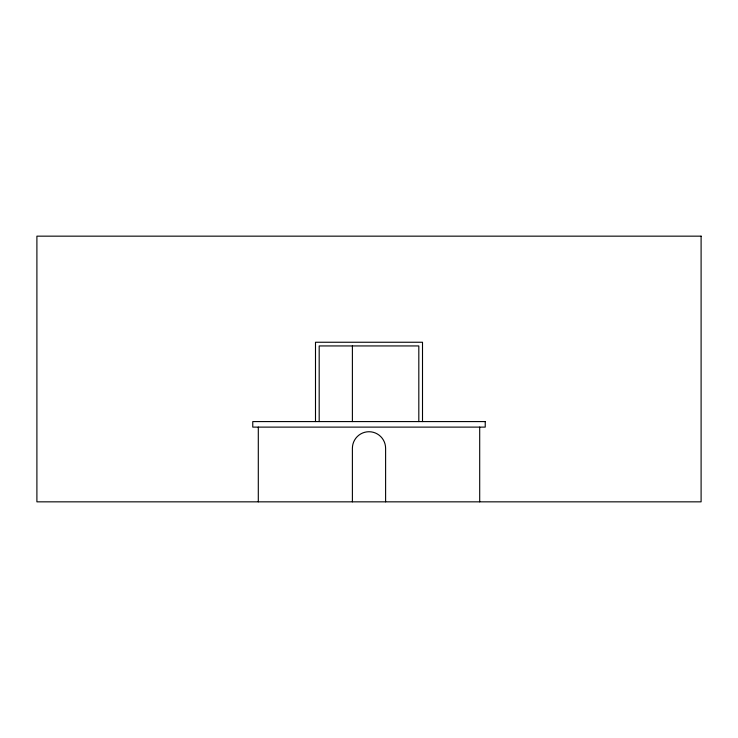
<?xml version="1.0" encoding="UTF-8"?>
<svg xmlns="http://www.w3.org/2000/svg" width="738" height="738" viewBox="0 0 738 738"><rect width="100%" height="100%" fill="white"/><g stroke="black" fill="none" stroke-linecap="round" stroke-linejoin="round"><path stroke-width="1.11" d="M479.7 427.118L479.7 501.84M422.505 421.582L422.505 342.248L315.495 342.248L315.495 421.582M418.815 421.582L418.815 345.938L319.185 345.938L319.185 421.582M385.605 501.84L385.605 448.335A16.605 16.605 0 0 0 369 431.73A16.605 16.605 0 0 0 352.395 448.335L352.395 501.84M352.395 345.938L352.395 421.582M258.3 427.118L258.3 501.84M701.1 236.16L36.9 236.16L36.9 501.84L701.1 501.84L701.1 236.16M485.235 421.582L252.765 421.582L252.765 427.118L485.235 427.118L485.235 421.582"/></g></svg>
